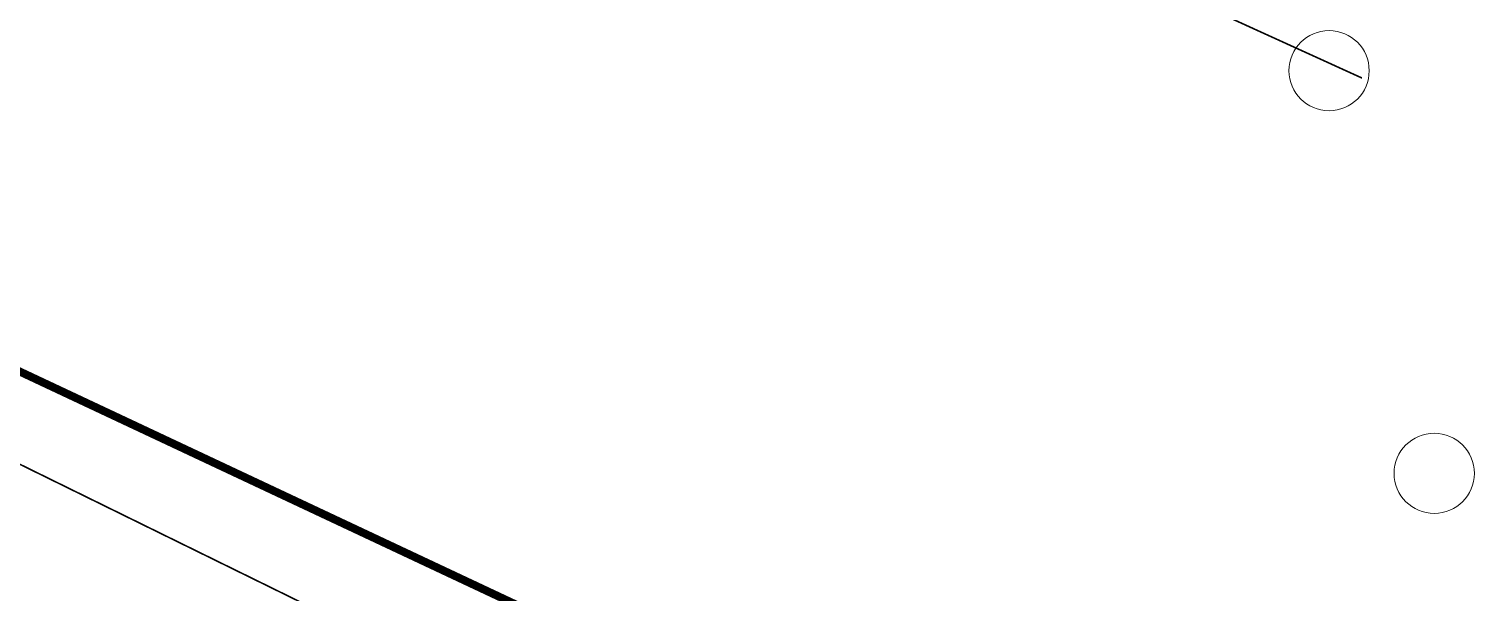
# Model space of a CAD drawing. Header units: millimetres. Extents: x 519 to 9564855, y -810 to 5021775.
# Drawn here: x 9526021.6 to 9526201.8, y 5001477.3 to 5001547.5 of the extents above; entities that cross this region are included whole.
import ezdxf

# ---------------------------------------------------------------- set-up
doc = ezdxf.new("R2010")
doc.units = ezdxf.units.MM
doc.header["$LTSCALE"] = 2
doc.header["$MEASUREMENT"] = 0
doc.layers.add('OLD WELLS(dr.bfr2000)', color=24, linetype='Continuous')
doc.layers.add('ТХ_выкидные линии', color=24, linetype='Continuous')
doc.layers.add('WELLS(drilled after 2000y)', color=6, linetype='Continuous', lineweight=40)
doc.layers.add('Новый водовод', color=5, linetype='g_122_vpr', lineweight=30)
doc.styles.add('92051501$0$STANDARD', font='simplex.shx')
doc.styles.add('Line_GUGK', font='')
doc.styles.get('Line_GUGK').set_extended_font_data('Bm431', italic=True)
doc.linetypes.add('g_122_vpr', pattern='A,2,-2,3,-0.6,["Впр",Line_GUGK,S=2,R=0,X=0,Y=-1],-6.4,3,-2,8,-2,8,-2,6', length=45)
doc.linetypes.add('WTR_LINE', pattern='A,0.5,-0.2,["W",92051501$0$STANDARD,S=0.1,R=0,X=-0.1,Y=-0.05],-0.05', length=0.75)

msp = doc.modelspace()

# ---------------------------------------------------------------- linework, layer by layer
at = {"layer": 'OLD WELLS(dr.bfr2000)', "lineweight": 0}
for centre in [(9526183.5, 5001542.3), (9526196.6, 5001492.1)]:
    msp.add_circle(centre, 5, dxfattribs=at)
at = {"layer": 'WELLS(drilled after 2000y)', "color": 6, "linetype": 'ByBlock', "lineweight": 0, "ltscale": 50, "const_width": 0.2}
msp.add_lwpolyline([(9526463.30234, 5001290.17813), (9526211.23615, 5001408.06459), (9526202.49321, 5001408.52043), (9526195.86182, 5001407.01512), (9525924.31584, 5001540.46315), (9525882.36713, 5001561.07835), (9525861.607, 5001561.28204), (9525839.72758, 5001571.76865), (9525817.95303, 5001585.97871), (9525784.70338, 5001620.2689), (9525496.63355, 5001754.43651), (9525173.81828, 5001901.15362), (9524868.70967, 5002014.35964)], dxfattribs=at)
at = {"layer": 'WELLS(drilled after 2000y)', "linetype": 'ByBlock', "lineweight": 0, "ltscale": 200, "const_width": 0.2}
msp.add_lwpolyline([(9526174.88605, 5001924.90838), (9526140.98072, 5001850.41327), (9526177.29965, 5001753.41868), (9526099.06163, 5001581.72971), (9526187.59267, 5001541.38645)], dxfattribs=at)
at = {"layer": 'Новый водовод', "color": 5, "linetype": 'WTR_LINE', "lineweight": 0, "ltscale": 40, "const_width": 1}
msp.add_lwpolyline([(9525525.97, 5001737.23), (9526527.39, 5001266.46)], dxfattribs=at)
at = {"layer": 'ТХ_выкидные линии', "lineweight": 0, "ltscale": 25}
msp.add_line((9526187.59267, 5001541.38645), (9526099.07445, 5001581.72387), dxfattribs=at)

doc.saveas('drawing.dxf')
